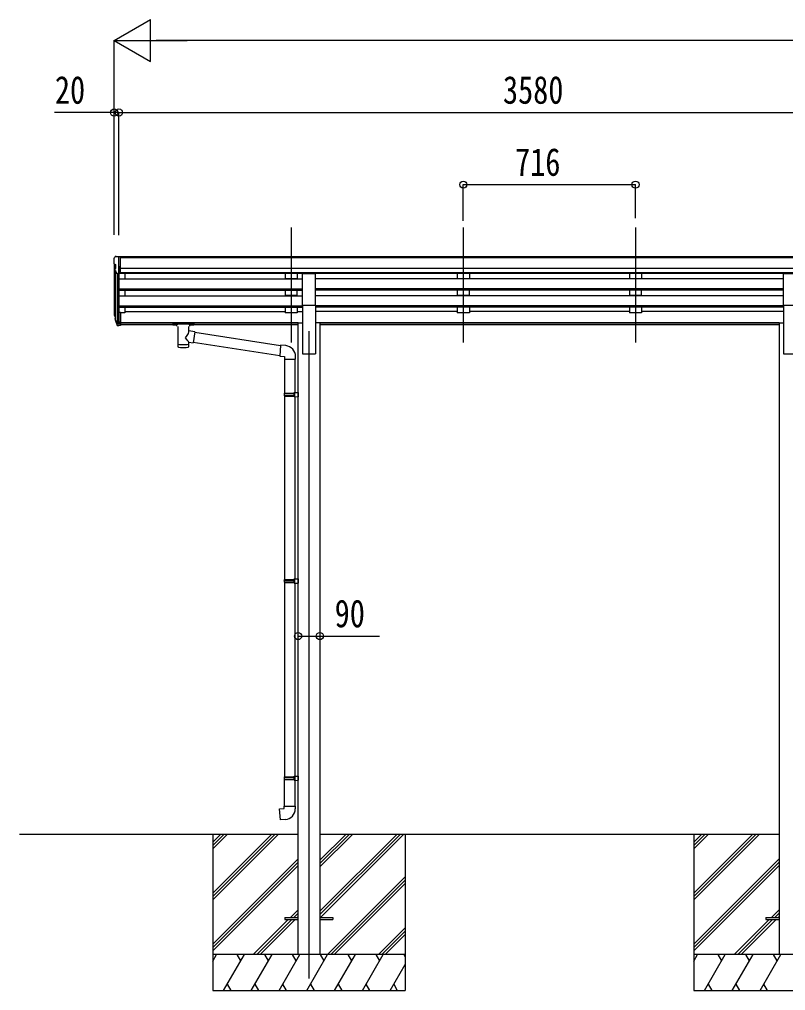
# Model space of a CAD drawing. Units: millimetres, scale not verified. Extents: x -14718 to 14718, y -10395 to 10395.
# Drawn here: x -5638 to -2452, y -5488 to -1447 of the extents above; entities that cross this region are included whole.
import ezdxf
from ezdxf.enums import TextEntityAlignment as Align

# ---------------------------------------------------------------- set-up
doc = ezdxf.new("R2010")
doc.units = ezdxf.units.MM
doc.header["$LTSCALE"] = 40
for name, color, linetype in [('0-3_YKK_12', 2, 'Continuous'), ('0-4_YKK_13', 4, 'Continuous'), ('0-5_YKK_A1', 4, 'Continuous'), ('0-6_YKK_D', 6, 'Continuous')]:
    doc.layers.add(name, color=color, linetype=linetype)
doc.styles.add('ＭＳ ゴシック', font='')
doc.styles.get('ＭＳ ゴシック').set_extended_font_data('MS Gothic')

msp = doc.modelspace()

# ---------------------------------------------------------------- linework, layer by layer
at = {"layer": '0-3_YKK_12'}
for p, q in [((-4508.23, -2313.04), (-4508.23, -2790.56)), ((-3792.23, -2313.04), (-3792.23, -2790.56)), ((-3076.23, -2313.04), (-3076.23, -2790.56)), ((-4434.03, -2743.87), (-4434.03, -5437.5))]:
    msp.add_line(p, q, dxfattribs=at)
at = {"layer": '0-4_YKK_13'}
for p, q in [((-5246.23, -2441.81), (-5246.23, -2442.44)), ((-5243.7, -2463.63), (-5238.38, -2466.7)), ((-5239.32, -2433.01), (-5243.39, -2438.82)), ((-5236.23, -2432.44), (-5238.56, -2432.58)), ((-5236.23, -2432.44), (-5217.73, -2432.44)), ((-5224.23, -2505.43), (-5224.23, -2432.44)), ((-5217.73, -2432.44), (-5207.73, -2432.53)), ((-5217.73, -2504.43), (-5217.73, -2432.44)), ((-5207.73, -2434.05), (-5207.73, -2432.53)), ((-5231.85, -2503.61), (-5240.86, -2488.02)), ((-5238.23, -2466.95), (-5238.23, -2483.23)), ((-5224.23, -2505.43), (-5229.44, -2505.11)), ((-5217.73, -2504.43), (-5224.23, -2504.43)), ((-4461.53, -2634.87), (-4461.53, -2503.07)), ((-4461.53, -2503.07), (-4406.53, -2503.07)), ((-4406.53, -2634.87), (-4406.53, -2503.07)), ((-2461.53, -2634.87), (-2461.53, -2503.07)), ((-2461.53, -2503.07), (-2406.53, -2503.07)), ((-5224.23, -2666.16), (-5224.23, -2720.94)), ((-5217.73, -2666.16), (-5224.23, -2666.16)), ((-5217.73, -2666.16), (-5217.73, -2720.2)), ((-4461.53, -2634.87), (-4406.53, -2634.87)), ((-2461.53, -2634.87), (-2406.53, -2634.87)), ((-5243.14, -2680.35), (-5239.26, -2688.3)), ((-5242.53, -2678.98), (-5239.26, -2686.04)), ((-5240.82, -2691.63), (-5240.48, -2696.03)), ((-5240.48, -2696.03), (-5231.67, -2719.58)), ((-5239.87, -2695.47), (-5231.67, -2711.65)), ((-5230.66, -2710.52), (-5238.42, -2695.11)), ((-5217.73, -2706.3), (-5224.23, -2706.3)), ((-5224.23, -2711.2), (-5229.36, -2711.2)), ((-5224.23, -2713), (-5229.08, -2713)), ((-5224.23, -2720.94), (-5229.08, -2720.94)), ((-5217.73, -2711.18), (-5224.23, -2711.18)), ((-5217.73, -2720.2), (-5224.23, -2720.2)), ((-5000.03, -2711.04), (-5000.03, -2716.8)), ((-5000.03, -2711.23), (-5000.03, -2712.77)), ((-4998.03, -2710.38), (-4915.03, -2710.38)), ((-4998.03, -2712.56), (-4915.03, -2712.56)), ((-4998.03, -2717.46), (-4983.53, -2717.46)), ((-4983.53, -2723.11), (-4983.53, -2716.56)), ((-4979.43, -2724.03), (-4979.45, -2809.47)), ((-4933.63, -2742.77), (-4933.63, -2724.03)), ((-4908.41, -2746.68), (-4933.63, -2742.77)), ((-4929.53, -2723.11), (-4929.53, -2716.56)), ((-4929.53, -2717.46), (-4915.03, -2717.46)), ((-4908.41, -2746.68), (-4915.43, -2791.94)), ((-4913.03, -2711.04), (-4913.03, -2716.8)), ((-4551.97, -2804.07), (-4908.73, -2748.69)), ((-4933.61, -2809.47), (-4933.63, -2788.8)), ((-4933.63, -2789.11), (-4915.43, -2791.94)), ((-4555.64, -2846), (-4915.16, -2790.2)), ((-4530.98, -2804.03), (-4551.81, -2802.21)), ((-4535.9, -2859.77), (-4489.9, -2859.77)), ((-4535.41, -2859.77), (-4535.41, -3001.51)), ((-4493.41, -2859.77), (-4493.41, -2998.96)), ((-4489.9, -2859.77), (-4489.9, -2848.86)), ((-4537.23, -3003.51), (-4536.23, -3001.51)), ((-4537.23, -3003.51), (-4493.23, -3003.51)), ((-4537.23, -3003.51), (-4537.23, -3011.51)), ((-4537.23, -3011.51), (-4493.23, -3011.51)), ((-4537.23, -3011.51), (-4536.23, -3013.51)), ((-4536.23, -3001.51), (-4493.23, -3001.51)), ((-4536.23, -3013.51), (-4493.23, -3013.51)), ((-4535.23, -3013.51), (-4535.23, -3777.39)), ((-4497.71, -3003.51), (-4498.14, -3001.51)), ((-4495.23, -2999.01), (-4479.23, -2998.54)), ((-4495.23, -3001.01), (-4495.23, -2999.01)), ((-4495.23, -3001.01), (-4493.23, -3001.01)), ((-4495.23, -3016.01), (-4495.23, -3014.01)), ((-4495.23, -3016.01), (-4479.23, -3016.48)), ((-4493.23, -3016.07), (-4493.23, -3774.83)), ((-4479.23, -2998.54), (-4479.23, -3016.48)), ((-4537.23, -3779.39), (-4536.23, -3777.39)), ((-4537.23, -3779.39), (-4493.23, -3779.39)), ((-4537.23, -3779.39), (-4537.23, -3787.39)), ((-4537.23, -3787.39), (-4493.23, -3787.39)), ((-4537.23, -3787.39), (-4536.23, -3789.39)), ((-4536.23, -3777.39), (-4493.23, -3777.39)), ((-4536.23, -3789.39), (-4493.23, -3789.39)), ((-4535.23, -3789.39), (-4535.23, -4597.88)), ((-4497.71, -3779.39), (-4498.14, -3777.39)), ((-4495.23, -3774.89), (-4479.23, -3774.42)), ((-4495.23, -3776.89), (-4495.23, -3774.89)), ((-4495.23, -3776.89), (-4493.23, -3776.89)), ((-4495.23, -3791.89), (-4495.23, -3789.89)), ((-4495.23, -3791.89), (-4479.23, -3792.36)), ((-4493.23, -3791.95), (-4493.23, -4595.32)), ((-4479.23, -3774.42), (-4479.23, -3792.36)), ((-4537.23, -4599.88), (-4536.23, -4597.88)), ((-4537.23, -4599.88), (-4493.23, -4599.88)), ((-4537.23, -4599.88), (-4537.23, -4607.88)), ((-4536.23, -4597.88), (-4493.23, -4597.88)), ((-4497.71, -4599.88), (-4498.14, -4597.88)), ((-4495.23, -4595.38), (-4479.23, -4594.91)), ((-4495.23, -4597.38), (-4495.23, -4595.38)), ((-4495.23, -4597.38), (-4493.23, -4597.38)), ((-4493.23, -4597.38), (-4493.23, -4610.38)), ((-4479.23, -4594.91), (-4479.23, -4612.44)), ((-4537.23, -4607.88), (-4493.23, -4607.88)), ((-4537.23, -4607.88), (-4536.23, -4609.88)), ((-4536.23, -4609.88), (-4493.23, -4609.88)), ((-4535.23, -4719.88), (-4535.23, -4609.88)), ((-4495.23, -4612.38), (-4495.23, -4610.38)), ((-4495.23, -4612.38), (-4493.26, -4612.44)), ((-4495.23, -4612.38), (-4493.26, -4612.44)), ((-4495.23, -4612.38), (-4479.23, -4612.85)), ((-4493.23, -4612.44), (-4493.23, -4719.88)), ((-4537.23, -4719.88), (-4491.23, -4719.88)), ((-4537.23, -4729.88), (-4537.23, -4719.88)), ((-4491.23, -4719.88), (-4491.23, -4730.8)), ((-4534.23, -5183), (-4534.23, -5192)), ((-4534.23, -5183), (-4479.43, -5183)), ((-4534.23, -5192), (-4479.43, -5192)), ((-4389.03, -5183), (-4334.23, -5183)), ((-4389.03, -5192), (-4334.23, -5192)), ((-4334.23, -5183), (-4334.23, -5192)), ((-2534.23, -5183), (-2534.23, -5192)), ((-2534.23, -5183), (-2479.43, -5183)), ((-2534.23, -5192), (-2479.43, -5192))]:
    msp.add_line(p, q, dxfattribs=at)
for points in [[(-5000.03, -2711.04), (-4999.99, -2710.85), (-4999.91, -2710.71), (-4999.81, -2710.62), (-4999.71, -2710.56), (-4999.59, -2710.51), (-4999.3, -2710.45), (-4998.81, -2710.4), (-4998.27, -2710.38), (-4998.03, -2710.38)], [(-5000.03, -2716.8), (-4999.99, -2716.99), (-4999.91, -2717.13), (-4999.81, -2717.23), (-4999.71, -2717.29), (-4999.59, -2717.33), (-4999.3, -2717.39), (-4998.81, -2717.44), (-4998.27, -2717.46), (-4998.03, -2717.46)], [(-4915.03, -2710.38), (-4914.68, -2710.38), (-4914.15, -2710.41), (-4913.7, -2710.46), (-4913.39, -2710.54), (-4913.23, -2710.63), (-4913.11, -2710.77), (-4913.04, -2710.95), (-4913.03, -2711.04)], [(-4915.03, -2717.46), (-4914.68, -2717.46), (-4914.15, -2717.43), (-4913.7, -2717.38), (-4913.39, -2717.31), (-4913.23, -2717.21), (-4913.11, -2717.07), (-4913.04, -2716.89), (-4913.03, -2716.8)], [(-4551.81, -2802.21), (-4555.82, -2848.03), (-4535.9, -2849.77), (-4535.9, -2859.77)], [(-4497.71, -3003.51), (-4497.71, -3011.51), (-4498.14, -3013.51)], [(-4495.23, -3014.01), (-4493.23, -3014.01), (-4493.23, -3001.01)], [(-4497.71, -3779.39), (-4497.71, -3787.39), (-4498.14, -3789.39)], [(-4495.23, -3789.89), (-4493.23, -3789.89), (-4493.23, -3776.89)], [(-4497.71, -4599.88), (-4497.71, -4607.88), (-4498.14, -4609.88)], [(-4495.23, -4610.38), (-4493.23, -4610.38), (-4493.23, -4597.38)], [(-4532.31, -4775.63), (-4553.15, -4777.45), (-4557.15, -4731.63), (-4537.23, -4729.88)]]:
    msp.add_lwpolyline(points, dxfattribs=at)
for centre, radius, start, end in [((-5243.23, -2441.81), 3, 93, 180), ((-5044.23, -2442.44), 202, 180, 184.94904), ((-5239.33, -2459.25), 6.18, 185.7035, 224.99897), ((-5238.5, -2433.58), 1, 93.5, 145), ((-5238.26, -2486.52), 3, 94.7167, 210), ((-5238.53, -2483.23), 0.3, 274.7167, 0), ((-5238.53, -2466.95), 0.3, 0, 60), ((-5229.26, -2502.11), 3, 210, 266.5), ((-5215.05, -2671.24), 29.53, 186.50806, 197.98144), ((-5213.64, -2669.48), 30.41, 187.1552, 198.19734), ((-4534.9, -2848.86), 45, 0, 85), ((-4536.23, -4730.8), 45, 275, 0)]:
    msp.add_arc(centre, radius, start, end, dxfattribs=at)
for centre, major_axis, ratio, start_param, end_param in [((-5155.58, -2671.67), (-89.06, 1.43), 0.57596, 6.1962358, 6.3678173), ((-5156.37, -2664.99), (87.93, 4.42), 0.541684, 3.0659337, 3.2228513), ((-5239.52, -2691.63), (1.3, 0), 0.90356, 1.3700892, 3.347195), ((-5153.6, -2675.44), (-89.07, 0), 0.90356, 0.2056023, 0.2515348), ((-5154.31, -2671.57), (-88.05, 0), 0.90356, 0.2662965, 0.3003836), ((-5229.08, -2710.29), (-3, 0), 0.90356, 0.5235988, 1.5707963), ((-5229.08, -2718.23), (3, 0), 0.90356, 3.6651914, 4.712389), ((-5229.36, -2709.84), (-1.5, 0), 0.90356, 0.5235988, 1.5707963), ((-4998.03, -2712.77), (2, 0), 0.109601, 1.5707963, 3.1415927), ((-4956.53, -2716.56), (27, 0), 0.070066, 6.2831853, 9.424778), ((-4956.53, -2769.31), (-22.81, -26.62), 0.234429, 1.6855472, 3.1268519), ((-4945.53, -2720.54), (16, 0), 0.361356, 6.2636979, 6.2831853), ((-4915.03, -2712.77), (2, 0), 0.109601, 0, 1.5707963), ((-4953.98, -2766.67), (20.32, -22.25), 0.045535, 0.0389954, 1.3075346), ((-4956.53, -2809.47), (22.92, 0), 0.101955, 3.1415499, 6.2833984), ((-4956.53, -2797.03), (22.91, 0), 0.122865, 3.1415927, 6.2831853)]:
    msp.add_ellipse(centre, major_axis=major_axis, ratio=ratio, start_param=start_param, end_param=end_param, dxfattribs=at)
at = {"layer": '0-5_YKK_A1'}
for p, q in [((-5244.23, -2463.02), (-5244.23, -2665.8)), ((-1660.73, -2434.05), (-5217.73, -2434.05)), ((-1660.73, -2439.26), (-5217.73, -2439.26)), ((-5239.26, -2490.79), (-5239.26, -2692.51)), ((-5230.23, -2504.95), (-5230.24, -2710.94)), ((-5224.23, -2473.54), (-5224.23, -2666.16)), ((-1650.73, -2482.79), (-5217.73, -2482.79)), ((-1650.73, -2500.65), (-5217.73, -2500.65)), ((-4461.53, -2503.89), (-5217.73, -2503.89)), ((-5199.23, -2503.89), (-5199.23, -2525.96)), ((-4533.23, -2503.99), (-4533.23, -2525.86)), ((-4483.23, -2503.99), (-4483.23, -2525.86)), ((-2461.53, -2503.89), (-4406.53, -2503.89)), ((-3817.23, -2503.99), (-3817.23, -2525.86)), ((-3767.23, -2503.99), (-3767.23, -2525.86)), ((-3101.23, -2503.99), (-3101.23, -2525.86)), ((-3051.23, -2503.99), (-3051.23, -2525.86)), ((-5224.23, -2525.96), (-4461.53, -2525.96)), ((-4483.23, -2525.86), (-4533.23, -2525.86)), ((-2461.53, -2525.96), (-4406.53, -2525.96)), ((-3767.23, -2525.86), (-3817.23, -2525.86)), ((-3051.23, -2525.86), (-3101.23, -2525.86)), ((-5224.23, -2567.83), (-4461.53, -2567.83)), ((-5224.23, -2569.33), (-4461.53, -2569.33)), ((-5224.23, -2573.65), (-4461.53, -2573.65)), ((-5199.23, -2573.65), (-5199.23, -2596.06)), ((-4533.23, -2573.65), (-4533.23, -2595.96)), ((-4483.23, -2595.96), (-4483.23, -2573.65)), ((-2461.53, -2567.83), (-4406.53, -2567.83)), ((-2461.53, -2569.33), (-4406.53, -2569.33)), ((-2461.53, -2573.65), (-4406.53, -2573.65)), ((-3817.23, -2573.65), (-3817.23, -2595.96)), ((-3767.23, -2595.96), (-3767.23, -2573.65)), ((-3101.23, -2573.65), (-3101.23, -2595.96)), ((-3051.23, -2595.96), (-3051.23, -2573.65)), ((-5224.23, -2596.06), (-4461.53, -2596.06)), ((-4483.23, -2595.96), (-4533.23, -2595.96)), ((-2461.53, -2596.06), (-4406.53, -2596.06)), ((-3767.23, -2595.96), (-3817.23, -2595.96)), ((-3051.23, -2595.96), (-3101.23, -2595.96)), ((-5224.23, -2637.94), (-4461.53, -2637.94)), ((-5224.23, -2639.43), (-4461.53, -2639.43)), ((-5224.23, -2643.75), (-4461.53, -2643.75)), ((-5199.23, -2666.8), (-5217.73, -2666.8)), ((-5199.23, -2643.75), (-5199.23, -2666.8)), ((-5199.23, -2661.85), (-4533.23, -2661.85)), ((-4533.23, -2643.75), (-4533.23, -2666.8)), ((-4483.23, -2666.8), (-4533.23, -2666.8)), ((-4483.23, -2643.75), (-4483.23, -2666.8)), ((-4483.23, -2661.85), (-4461.53, -2661.85)), ((-4461.53, -2634.87), (-4461.53, -2837.44)), ((-4406.53, -2634.87), (-4406.53, -2837.44)), ((-2461.53, -2637.94), (-4406.53, -2637.94)), ((-2461.53, -2639.43), (-4406.53, -2639.43)), ((-2461.53, -2643.75), (-4406.53, -2643.75)), ((-3817.23, -2661.85), (-4406.53, -2661.85)), ((-3817.23, -2643.75), (-3817.23, -2666.8)), ((-3767.23, -2666.8), (-3817.23, -2666.8)), ((-3767.23, -2643.75), (-3767.23, -2666.8)), ((-3101.23, -2661.85), (-3767.23, -2661.85)), ((-3101.23, -2643.75), (-3101.23, -2666.8)), ((-3051.23, -2666.8), (-3101.23, -2666.8)), ((-3051.23, -2643.75), (-3051.23, -2666.8)), ((-2461.53, -2661.85), (-3051.23, -2661.85)), ((-2461.53, -2634.87), (-2461.53, -2837.44)), ((-4479.23, -2708.87), (-5217.73, -2708.87)), ((-4479.23, -2710.26), (-5217.73, -2710.26)), ((-4983.53, -2717.95), (-5217.73, -2717.95)), ((-4479.23, -2717.95), (-4929.53, -2717.95)), ((-4479.23, -5337.5), (-4479.23, -2708.44)), ((-4479.23, -2708.44), (-4461.53, -2708.44)), ((-4388.83, -2708.44), (-4406.53, -2708.44)), ((-4388.83, -2708.44), (-4388.83, -5337.5)), ((-2479.23, -2708.87), (-4388.83, -2708.87)), ((-2479.23, -2710.26), (-4388.83, -2710.26)), ((-2479.23, -2717.95), (-4388.83, -2717.95)), ((-2479.23, -2708.44), (-2479.23, -5337.5)), ((-2479.23, -2708.44), (-2461.53, -2708.44)), ((-4461.53, -2837.44), (-4406.53, -2837.44)), ((-2461.53, -2837.44), (-2406.53, -2837.44)), ((-4479.23, -4837.44), (-5638.07, -4837.44)), ((-4834.03, -5081.68), (-4589.79, -4837.44)), ((-4834.03, -5095.82), (-4575.65, -4837.44)), ((-4834.03, -5109.96), (-4561.51, -4837.44)), ((-4834.03, -4897.83), (-4773.64, -4837.44)), ((-4834.03, -4883.69), (-4787.78, -4837.44)), ((-4834.03, -4869.55), (-4801.92, -4837.44)), ((-2479.03, -4837.44), (-4388.83, -4837.44)), ((-4388.83, -5156.98), (-4069.29, -4837.44)), ((-4388.83, -5171.12), (-4055.15, -4837.44)), ((-4388.83, -4973.13), (-4253.14, -4837.44)), ((-4388.83, -4958.99), (-4267.28, -4837.44)), ((-4388.83, -4944.85), (-4281.42, -4837.44)), ((-4386.57, -5183), (-4041.01, -4837.44)), ((-4034.23, -4837.44), (-4034.23, -5487.5)), ((-2834.03, -5081.68), (-2589.79, -4837.44)), ((-2834.03, -5095.82), (-2575.65, -4837.44)), ((-2834.03, -5109.96), (-2561.51, -4837.44)), ((-2834.03, -4897.83), (-2773.64, -4837.44)), ((-2834.03, -4883.69), (-2787.78, -4837.44)), ((-2834.03, -4869.55), (-2801.92, -4837.44)), ((-4834.03, -5293.81), (-4479.23, -4939.01)), ((-4834.03, -5307.95), (-4479.23, -4953.15)), ((-4834.03, -5322.09), (-4479.23, -4967.3)), ((-2834.03, -5293.81), (-2479.23, -4939.01)), ((-2834.03, -5307.95), (-2479.23, -4953.15)), ((-2834.03, -5322.09), (-2479.23, -4967.3)), ((-4357.22, -5337.5), (-4034.03, -5014.31)), ((-4343.08, -5337.5), (-4034.03, -5028.45)), ((-4328.94, -5337.5), (-4034.03, -5042.59)), ((-4511.09, -5183), (-4479.23, -5151.14)), ((-4496.95, -5183), (-4479.23, -5165.28)), ((-2511.09, -5183), (-2479.23, -5151.14)), ((-2496.95, -5183), (-2479.23, -5165.28)), ((-4665.59, -5337.5), (-4520.09, -5192)), ((-4651.45, -5337.5), (-4505.95, -5192)), ((-4637.3, -5337.5), (-4491.8, -5192)), ((-4482.8, -5183), (-4479.23, -5179.43)), ((-2665.59, -5337.5), (-2520.09, -5192)), ((-2651.45, -5337.5), (-2505.95, -5192)), ((-2637.3, -5337.5), (-2491.8, -5192)), ((-2482.8, -5183), (-2479.23, -5179.43)), ((-4145.09, -5337.5), (-4034.03, -5226.44)), ((-4130.95, -5337.5), (-4034.03, -5240.58)), ((-4116.8, -5337.5), (-4034.03, -5254.73)), ((-4034.23, -5337.5), (-4834.23, -5337.5)), ((-4834.23, -5365), (-4818.35, -5337.5)), ((-4789.48, -5487.5), (-4702.88, -5337.5)), ((-4717.88, -5363.48), (-4732.88, -5337.5)), ((-4674.01, -5487.5), (-4587.41, -5337.5)), ((-4602.41, -5363.48), (-4617.41, -5337.5)), ((-4558.54, -5487.5), (-4471.94, -5337.5)), ((-4486.94, -5363.48), (-4501.94, -5337.5)), ((-4443.07, -5487.5), (-4356.47, -5337.5)), ((-4371.47, -5363.48), (-4386.47, -5337.5)), ((-4327.6, -5487.5), (-4241, -5337.5)), ((-4256, -5363.48), (-4271, -5337.5)), ((-4212.13, -5487.5), (-4125.53, -5337.5)), ((-4155.53, -5337.5), (-4140.53, -5363.48)), ((-4040.06, -5337.5), (-4034.23, -5347.6)), ((-2034.23, -5337.5), (-2834.23, -5337.5)), ((-2834.23, -5365), (-2818.35, -5337.5)), ((-2789.48, -5487.5), (-2702.88, -5337.5)), ((-2717.88, -5363.48), (-2732.88, -5337.5)), ((-2674.01, -5487.5), (-2587.41, -5337.5)), ((-2602.41, -5363.48), (-2617.41, -5337.5)), ((-2558.54, -5487.5), (-2471.94, -5337.5)), ((-2486.94, -5363.48), (-2501.94, -5337.5)), ((-4096.66, -5487.5), (-4034.23, -5379.36)), ((-4774.49, -5461.52), (-4759.49, -5487.5)), ((-4659.02, -5461.52), (-4644.02, -5487.5)), ((-4543.54, -5461.52), (-4528.54, -5487.5)), ((-4428.07, -5461.52), (-4413.08, -5487.5)), ((-4312.6, -5461.52), (-4297.61, -5487.5)), ((-4197.13, -5461.52), (-4182.14, -5487.5)), ((-4081.67, -5461.52), (-4066.67, -5487.5)), ((-2774.49, -5461.52), (-2759.49, -5487.5)), ((-2659.02, -5461.52), (-2644.02, -5487.5)), ((-2543.54, -5461.52), (-2528.54, -5487.5))]:
    msp.add_line(p, q, dxfattribs=at)
for points in [[(-4834.23, -4837.44), (-4834.23, -5487.5), (-4034.23, -5487.5)], [(-2834.23, -4837.44), (-2834.23, -5487.5), (-2034.23, -5487.5)]]:
    msp.add_lwpolyline(points, dxfattribs=at)
at = {"layer": '0-6_YKK_D'}
for p, q in [((-5244.23, -1534.05), (-5092.68, -1446.55)), ((-5092.68, -1621.55), (-5092.68, -1446.55)), ((-5244.23, -2342.62), (-5244.23, -1533.05)), ((-5244.23, -1534.05), (-5092.68, -1621.55)), ((-5244.23, -1534.05), (-4941.12, -1534.05)), ((1064.77, -1534.05), (-5069.23, -1534.05)), ((-5244.23, -2342.62), (-5244.23, -1833.05)), ((-5224.23, -2343.62), (-5224.23, -1833.05)), ((-5224.23, -2343.62), (-5224.23, -1833.05)), ((-5224.23, -1834.05), (-1644.23, -1834.05)), ((-3792.23, -2284.15), (-3792.23, -2133.05)), ((-3792.23, -2134.05), (-3076.23, -2134.05)), ((-3076.23, -2273.01), (-3076.23, -2133.05))]:
    msp.add_line(p, q, dxfattribs=at)
for points in [[(-5224.23, -1834.05), (-5244.23, -1834.05), (-5492.53, -1834.05)], [(-4479.23, -4012.44), (-4388.83, -4012.44), (-4140.53, -4012.44)]]:
    msp.add_lwpolyline(points, dxfattribs=at)
for centre in [(-5244.23, -1834.05), (-5224.23, -1834.05), (-5224.23, -1834.05), (-3792.23, -2134.05), (-3076.23, -2134.05), (-4479.23, -4012.44), (-4388.83, -4012.44)]:
    msp.add_circle(centre, 14.88, dxfattribs=at)

# ---------------------------------------------------------------- texts
at = {"layer": '0-6_YKK_D', "style": 'ＭＳ ゴシック', "width": 0.8}
for s, p in [('20', (-5490.53, -1832.05)), ('3580', (-3627.43, -1832.05)), ('716', (-3577.03, -2132.05)), ('90', (-4327.33, -4010.44))]:
    msp.add_text(s, height=115.5, dxfattribs=at).set_placement(p, align=Align.BOTTOM_LEFT)

doc.saveas('drawing.dxf')
